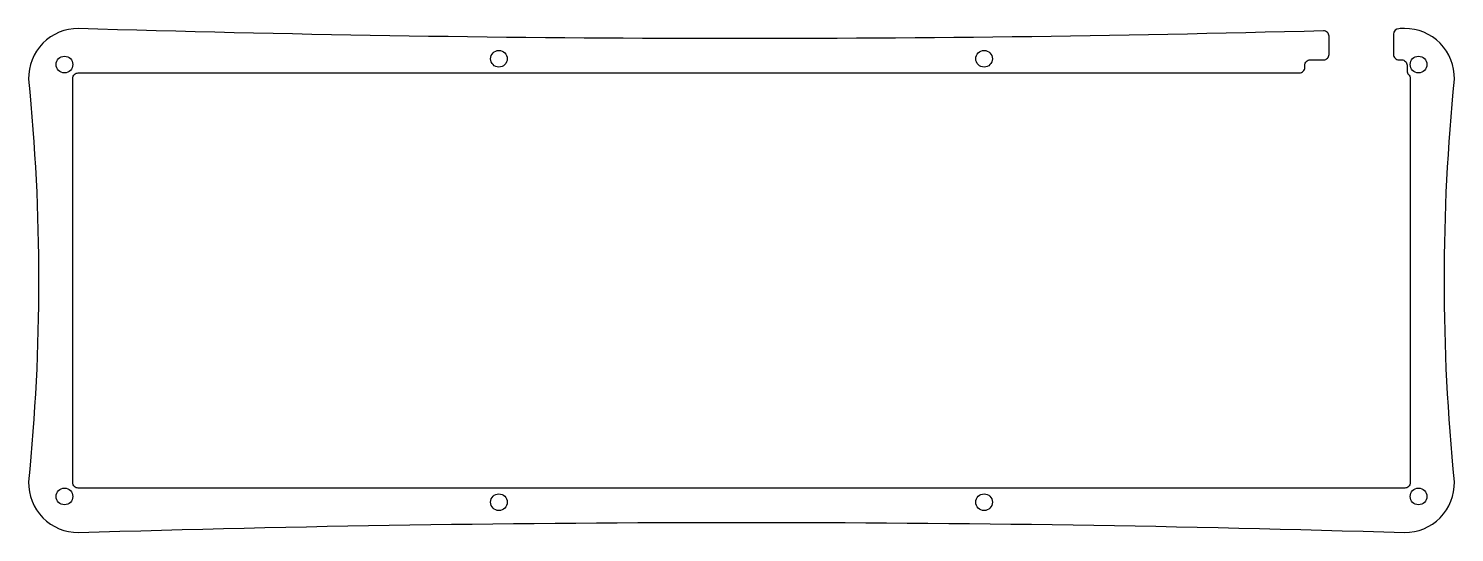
# Model space of a CAD drawing. Header units: millimetres. Extents: x 1 to 266, y -56 to 37.
import ezdxf

# ---------------------------------------------------------------- set-up
doc = ezdxf.new("R2010")
doc.units = ezdxf.units.MM
doc.layers.get('0').update_dxf_attribs({"linetype": 'CONTINUOUS'})

msp = doc.modelspace()

# ---------------------------------------------------------------- linework, layer by layer
msp.add_lwpolyline([(256.68, -48.12), (10.03, -48.12, -0.414214), (9.03, -47.12), (9.03, 28.07, -0.414214), (10.03, 29.07), (237.11, 29.07, 0.414214), (238.11, 30.07), (238.11, 30.5, -0.414214), (239.11, 31.5), (241.6, 31.5, 0.414214), (242.6, 32.5), (242.6, 35.89, 0.422056), (241.58, 36.89, -0.01428), (10.08, 37.32, 0.421024), (0.78, 27.91, -0.050054), (0.78, -46.96, 0.421024), (10.08, -56.37, -0.015209), (256.63, -56.37, 0.421024), (265.93, -46.96, -0.050054), (265.93, 27.91, 0.421024), (256.63, 37.32, -0.000065), (255.57, 37.29, 0.405409), (254.6, 36.29), (254.6, 32.5, 0.414214), (255.6, 31.5), (256.11, 31.5, -0.414214), (257.11, 30.5), (257.11, 29.46, 0.19518), (257.4, 28.77, -0.19518), (257.68, 28.07), (257.68, -47.12, -0.414214)], format="xyb", close=True)
for centre in [(7.47, 30.63), (88.25, 31.7), (178.45, 31.7), (259.24, 30.63), (7.47, -49.68), (88.25, -50.74), (178.45, -50.74), (259.24, -49.68)]:
    msp.add_circle(centre, 1.55)

doc.saveas('drawing.dxf')
